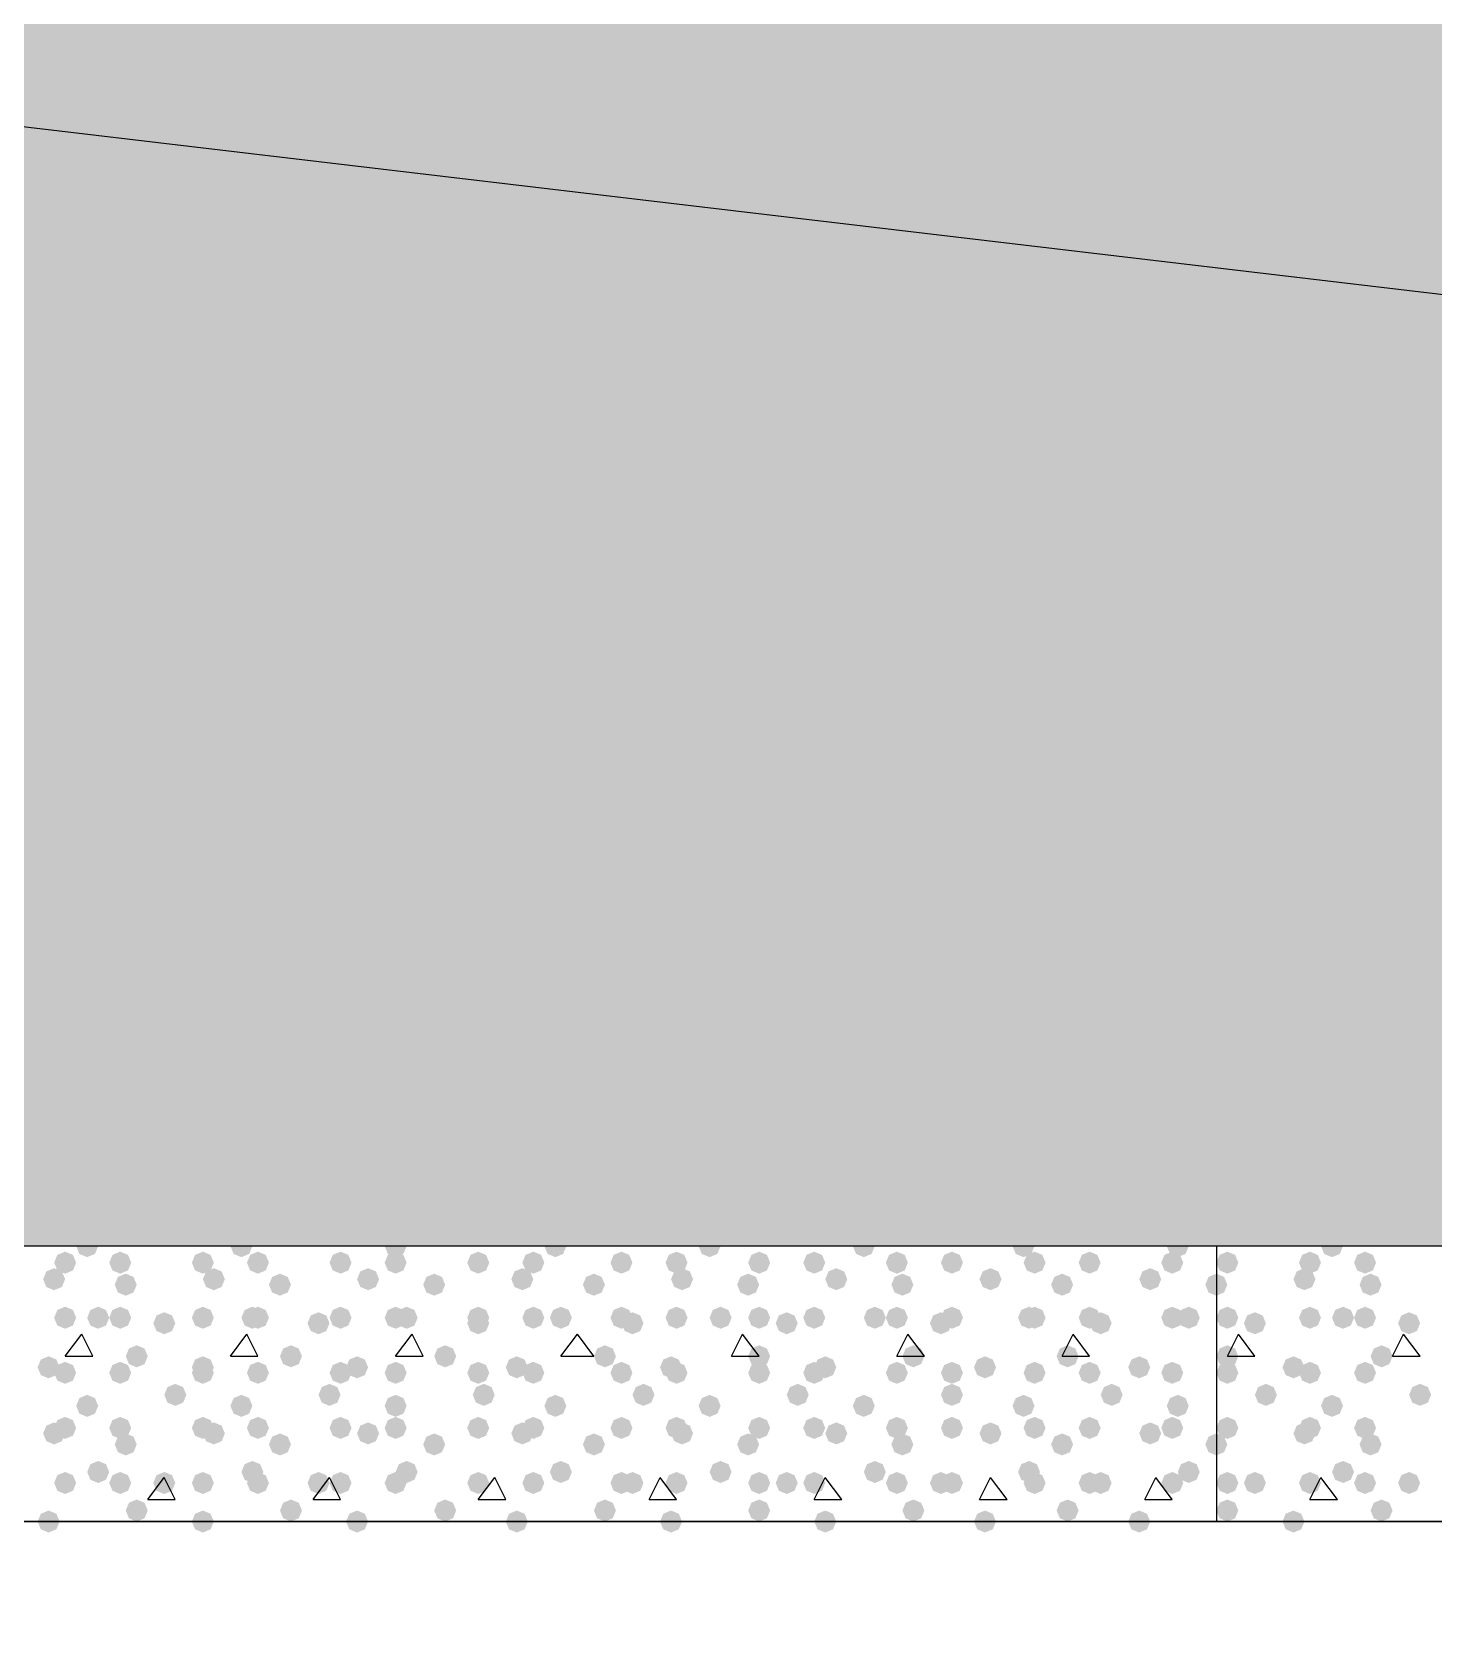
# Model space of a CAD drawing. Header units: millimetres. Extents: x 0 to 420, y 0 to 297.
# Drawn here: x 128.44 to 139.21, y 182.54 to 194.88 of the extents above; entities that cross this region are included whole.
import ezdxf

# ---------------------------------------------------------------- set-up
doc = ezdxf.new("R2010")
doc.units = ezdxf.units.MM
doc.layers.get('0').update_dxf_attribs({"linetype": 'CONTINUOUS'})

msp = doc.modelspace()

# ---------------------------------------------------------------- hatches: boundary and pattern name
at = {"true_color": 0x000008}
h = msp.add_hatch(color=0, dxfattribs=at)
h.paths.add_polyline_path([(201.125667, 204.639333), (39.708667, 204.639333), (201.125667, 185.547)], flags=0)
h.paths.add_polyline_path([(39.708667, 204.639333), (201.125667, 185.547), (39.708667, 185.547)], flags=0)
for points in [[(128.947333, 185.547), (128.922463, 185.487204), (128.862667, 185.462333), (128.802871, 185.487204), (128.778, 185.547), (128.802871, 185.606796), (128.862667, 185.631667), (128.922462, 185.606796)], [(130.132667, 185.547), (130.107796, 185.487204), (130.048, 185.462333), (129.988204, 185.487204), (129.963333, 185.547), (129.988204, 185.606796), (130.048, 185.631667), (130.107796, 185.606796)], [(131.318, 185.547), (131.293129, 185.487204), (131.233333, 185.462333), (131.173537, 185.487204), (131.148667, 185.547), (131.173537, 185.606796), (131.233333, 185.631667), (131.293129, 185.606796)], [(132.545667, 185.547), (132.520796, 185.487204), (132.461, 185.462333), (132.401204, 185.487204), (132.376333, 185.547), (132.401204, 185.606796), (132.461, 185.631667), (132.520796, 185.606796)], [(133.731, 185.547), (133.706129, 185.487204), (133.646333, 185.462333), (133.586538, 185.487204), (133.561667, 185.547), (133.586537, 185.606796), (133.646333, 185.631667), (133.706129, 185.606796)], [(134.916333, 185.547), (134.891462, 185.487204), (134.831667, 185.462333), (134.771871, 185.487204), (134.747, 185.547), (134.771871, 185.606796), (134.831667, 185.631667), (134.891462, 185.606796)], [(136.144, 185.547), (136.119129, 185.487204), (136.059333, 185.462333), (135.999538, 185.487204), (135.974667, 185.547), (135.999537, 185.606796), (136.059333, 185.631667), (136.119129, 185.606796)], [(137.329333, 185.547), (137.304463, 185.487204), (137.244667, 185.462333), (137.184871, 185.487204), (137.16, 185.547), (137.184871, 185.606796), (137.244667, 185.631667), (137.304462, 185.606796)], [(128.778, 185.42), (128.753129, 185.360204), (128.693333, 185.335333), (128.633537, 185.360204), (128.608667, 185.42), (128.633537, 185.479796), (128.693333, 185.504667), (128.753129, 185.479796)], [(129.201333, 185.42), (129.176462, 185.360204), (129.116667, 185.335333), (129.056871, 185.360204), (129.032, 185.42), (129.056871, 185.479796), (129.116667, 185.504667), (129.176462, 185.479796)], [(129.836333, 185.42), (129.811463, 185.360204), (129.751667, 185.335333), (129.691871, 185.360204), (129.667, 185.42), (129.691871, 185.479796), (129.751667, 185.504667), (129.811462, 185.479796)], [(130.259667, 185.42), (130.234796, 185.360204), (130.175, 185.335333), (130.115204, 185.360204), (130.090333, 185.42), (130.115204, 185.479796), (130.175, 185.504667), (130.234796, 185.479796)], [(130.894667, 185.42), (130.869796, 185.360204), (130.81, 185.335333), (130.750204, 185.360204), (130.725333, 185.42), (130.750204, 185.479796), (130.81, 185.504667), (130.869796, 185.479796)], [(131.318, 185.42), (131.293129, 185.360204), (131.233333, 185.335333), (131.173537, 185.360204), (131.148667, 185.42), (131.173537, 185.479796), (131.233333, 185.504667), (131.293129, 185.479796)], [(131.953, 185.42), (131.928129, 185.360204), (131.868333, 185.335333), (131.808538, 185.360204), (131.783667, 185.42), (131.808537, 185.479796), (131.868333, 185.504667), (131.928129, 185.479796)], [(132.376333, 185.42), (132.351463, 185.360204), (132.291667, 185.335333), (132.231871, 185.360204), (132.207, 185.42), (132.231871, 185.479796), (132.291667, 185.504667), (132.351462, 185.479796)], [(133.053667, 185.42), (133.028796, 185.360204), (132.969, 185.335333), (132.909204, 185.360204), (132.884333, 185.42), (132.909204, 185.479796), (132.969, 185.504667), (133.028796, 185.479796)], [(133.477, 185.42), (133.452129, 185.360204), (133.392333, 185.335333), (133.332538, 185.360204), (133.307667, 185.42), (133.332537, 185.479796), (133.392333, 185.504667), (133.452129, 185.479796)], [(134.112, 185.42), (134.087129, 185.360204), (134.027333, 185.335333), (133.967538, 185.360204), (133.942667, 185.42), (133.967537, 185.479796), (134.027333, 185.504667), (134.087129, 185.479796)], [(134.535333, 185.42), (134.510463, 185.360204), (134.450667, 185.335333), (134.390871, 185.360204), (134.366, 185.42), (134.390871, 185.479796), (134.450667, 185.504667), (134.510462, 185.479796)], [(135.170333, 185.42), (135.145463, 185.360204), (135.085667, 185.335333), (135.025871, 185.360204), (135.001, 185.42), (135.025871, 185.479796), (135.085667, 185.504667), (135.145462, 185.479796)], [(135.593667, 185.42), (135.568796, 185.360204), (135.509, 185.335333), (135.449204, 185.360204), (135.424333, 185.42), (135.449204, 185.479796), (135.509, 185.504667), (135.568796, 185.479796)], [(136.228667, 185.42), (136.203796, 185.360204), (136.144, 185.335333), (136.084204, 185.360204), (136.059333, 185.42), (136.084204, 185.479796), (136.144, 185.504667), (136.203796, 185.479796)], [(136.652, 185.42), (136.627129, 185.360204), (136.567333, 185.335333), (136.507538, 185.360204), (136.482667, 185.42), (136.507537, 185.479796), (136.567333, 185.504667), (136.627129, 185.479796)], [(137.287, 185.42), (137.262129, 185.360204), (137.202333, 185.335333), (137.142538, 185.360204), (137.117667, 185.42), (137.142537, 185.479796), (137.202333, 185.504667), (137.262129, 185.479796)], [(128.693333, 185.293), (128.668463, 185.233204), (128.608667, 185.208333), (128.548871, 185.233204), (128.524, 185.293), (128.548871, 185.352796), (128.608667, 185.377667), (128.668462, 185.352796)], [(129.243667, 185.250667), (129.218796, 185.190871), (129.159, 185.166), (129.099204, 185.190871), (129.074333, 185.250667), (129.099204, 185.310462), (129.159, 185.335333), (129.218796, 185.310463)], [(129.921, 185.293), (129.896129, 185.233204), (129.836333, 185.208333), (129.776537, 185.233204), (129.751667, 185.293), (129.776537, 185.352796), (129.836333, 185.377667), (129.896129, 185.352796)], [(130.429, 185.250667), (130.404129, 185.190871), (130.344333, 185.166), (130.284538, 185.190871), (130.259667, 185.250667), (130.284537, 185.310462), (130.344333, 185.335333), (130.404129, 185.310463)], [(131.106333, 185.293), (131.081462, 185.233204), (131.021667, 185.208333), (130.961871, 185.233204), (130.937, 185.293), (130.961871, 185.352796), (131.021667, 185.377667), (131.081462, 185.352796)], [(131.614333, 185.250667), (131.589463, 185.190871), (131.529667, 185.166), (131.469871, 185.190871), (131.445, 185.250667), (131.469871, 185.310462), (131.529667, 185.335333), (131.589462, 185.310463)], [(132.291667, 185.293), (132.266796, 185.233204), (132.207, 185.208333), (132.147204, 185.233204), (132.122333, 185.293), (132.147204, 185.352796), (132.207, 185.377667), (132.266796, 185.352796)], [(132.842, 185.250667), (132.817129, 185.190871), (132.757333, 185.166), (132.697538, 185.190871), (132.672667, 185.250667), (132.697537, 185.310462), (132.757333, 185.335333), (132.817129, 185.310463)], [(133.519333, 185.293), (133.494463, 185.233204), (133.434667, 185.208333), (133.374871, 185.233204), (133.35, 185.293), (133.374871, 185.352796), (133.434667, 185.377667), (133.494462, 185.352796)], [(134.027333, 185.250667), (134.002463, 185.190871), (133.942667, 185.166), (133.882871, 185.190871), (133.858, 185.250667), (133.882871, 185.310462), (133.942667, 185.335333), (134.002462, 185.310463)], [(134.704667, 185.293), (134.679796, 185.233204), (134.62, 185.208333), (134.560204, 185.233204), (134.535333, 185.293), (134.560204, 185.352796), (134.62, 185.377667), (134.679796, 185.352796)], [(135.212667, 185.250667), (135.187796, 185.190871), (135.128, 185.166), (135.068204, 185.190871), (135.043333, 185.250667), (135.068204, 185.310462), (135.128, 185.335333), (135.187796, 185.310463)], [(135.89, 185.293), (135.865129, 185.233204), (135.805333, 185.208333), (135.745538, 185.233204), (135.720667, 185.293), (135.745537, 185.352796), (135.805333, 185.377667), (135.865129, 185.352796)], [(136.440333, 185.250667), (136.415463, 185.190871), (136.355667, 185.166), (136.295871, 185.190871), (136.271, 185.250667), (136.295871, 185.310462), (136.355667, 185.335333), (136.415462, 185.310463)], [(137.117667, 185.293), (137.092796, 185.233204), (137.033, 185.208333), (136.973204, 185.233204), (136.948333, 185.293), (136.973204, 185.352796), (137.033, 185.377667), (137.092796, 185.352796)], [(128.778, 184.996667), (128.753129, 184.936871), (128.693333, 184.912), (128.633537, 184.936871), (128.608667, 184.996667), (128.633537, 185.056462), (128.693333, 185.081333), (128.753129, 185.056463)], [(129.032, 184.996667), (129.007129, 184.936871), (128.947333, 184.912), (128.887538, 184.936871), (128.862667, 184.996667), (128.887537, 185.056462), (128.947333, 185.081333), (129.007129, 185.056463)], [(129.201333, 184.996667), (129.176462, 184.936871), (129.116667, 184.912), (129.056871, 184.936871), (129.032, 184.996667), (129.056871, 185.056462), (129.116667, 185.081333), (129.176462, 185.056463)], [(129.54, 184.954333), (129.515129, 184.894537), (129.455333, 184.869667), (129.395537, 184.894537), (129.370667, 184.954333), (129.395537, 185.014129), (129.455333, 185.039), (129.515129, 185.014129)], [(129.836333, 184.996667), (129.811463, 184.936871), (129.751667, 184.912), (129.691871, 184.936871), (129.667, 184.996667), (129.691871, 185.056462), (129.751667, 185.081333), (129.811462, 185.056463)], [(130.217333, 184.996667), (130.192463, 184.936871), (130.132667, 184.912), (130.072871, 184.936871), (130.048, 184.996667), (130.072871, 185.056462), (130.132667, 185.081333), (130.192462, 185.056463)], [(130.259667, 184.996667), (130.234796, 184.936871), (130.175, 184.912), (130.115204, 184.936871), (130.090333, 184.996667), (130.115204, 185.056462), (130.175, 185.081333), (130.234796, 185.056463)], [(130.725333, 184.954333), (130.700463, 184.894537), (130.640667, 184.869667), (130.580871, 184.894537), (130.556, 184.954333), (130.580871, 185.014129), (130.640667, 185.039), (130.700462, 185.014129)], [(130.894667, 184.996667), (130.869796, 184.936871), (130.81, 184.912), (130.750204, 184.936871), (130.725333, 184.996667), (130.750204, 185.056462), (130.81, 185.081333), (130.869796, 185.056463)], [(131.318, 184.996667), (131.293129, 184.936871), (131.233333, 184.912), (131.173537, 184.936871), (131.148667, 184.996667), (131.173537, 185.056462), (131.233333, 185.081333), (131.293129, 185.056463)], [(131.402667, 184.996667), (131.377796, 184.936871), (131.318, 184.912), (131.258204, 184.936871), (131.233333, 184.996667), (131.258204, 185.056462), (131.318, 185.081333), (131.377796, 185.056463)], [(131.953, 184.996667), (131.928129, 184.936871), (131.868333, 184.912), (131.808538, 184.936871), (131.783667, 184.996667), (131.808537, 185.056462), (131.868333, 185.081333), (131.928129, 185.056463)], [(131.953, 184.954333), (131.928129, 184.894537), (131.868333, 184.869667), (131.808538, 184.894537), (131.783667, 184.954333), (131.808537, 185.014129), (131.868333, 185.039), (131.928129, 185.014129)], [(132.376333, 184.996667), (132.351463, 184.936871), (132.291667, 184.912), (132.231871, 184.936871), (132.207, 184.996667), (132.231871, 185.056462), (132.291667, 185.081333), (132.351462, 185.056463)], [(132.588, 184.996667), (132.563129, 184.936871), (132.503333, 184.912), (132.443537, 184.936871), (132.418667, 184.996667), (132.443537, 185.056462), (132.503333, 185.081333), (132.563129, 185.056463)], [(133.053667, 184.996667), (133.028796, 184.936871), (132.969, 184.912), (132.909204, 184.936871), (132.884333, 184.996667), (132.909204, 185.056462), (132.969, 185.081333), (133.028796, 185.056463)], [(133.138333, 184.954333), (133.113463, 184.894537), (133.053667, 184.869667), (132.993871, 184.894537), (132.969, 184.954333), (132.993871, 185.014129), (133.053667, 185.039), (133.113462, 185.014129)], [(133.477, 184.996667), (133.452129, 184.936871), (133.392333, 184.912), (133.332538, 184.936871), (133.307667, 184.996667), (133.332537, 185.056462), (133.392333, 185.081333), (133.452129, 185.056463)], [(133.815667, 184.996667), (133.790796, 184.936871), (133.731, 184.912), (133.671204, 184.936871), (133.646333, 184.996667), (133.671204, 185.056462), (133.731, 185.081333), (133.790796, 185.056463)], [(134.112, 184.996667), (134.087129, 184.936871), (134.027333, 184.912), (133.967538, 184.936871), (133.942667, 184.996667), (133.967537, 185.056462), (134.027333, 185.081333), (134.087129, 185.056463)], [(134.323667, 184.954333), (134.298796, 184.894537), (134.239, 184.869667), (134.179204, 184.894537), (134.154333, 184.954333), (134.179204, 185.014129), (134.239, 185.039), (134.298796, 185.014129)], [(134.535333, 184.996667), (134.510463, 184.936871), (134.450667, 184.912), (134.390871, 184.936871), (134.366, 184.996667), (134.390871, 185.056462), (134.450667, 185.081333), (134.510462, 185.056463)], [(135.001, 184.996667), (134.976129, 184.936871), (134.916333, 184.912), (134.856538, 184.936871), (134.831667, 184.996667), (134.856537, 185.056462), (134.916333, 185.081333), (134.976129, 185.056463)], [(135.170333, 184.996667), (135.145463, 184.936871), (135.085667, 184.912), (135.025871, 184.936871), (135.001, 184.996667), (135.025871, 185.056462), (135.085667, 185.081333), (135.145462, 185.056463)], [(135.509, 184.954333), (135.484129, 184.894537), (135.424333, 184.869667), (135.364537, 184.894537), (135.339667, 184.954333), (135.364537, 185.014129), (135.424333, 185.039), (135.484129, 185.014129)], [(135.593667, 184.996667), (135.568796, 184.936871), (135.509, 184.912), (135.449204, 184.936871), (135.424333, 184.996667), (135.449204, 185.056462), (135.509, 185.081333), (135.568796, 185.056463)], [(136.186333, 184.996667), (136.161463, 184.936871), (136.101667, 184.912), (136.041871, 184.936871), (136.017, 184.996667), (136.041871, 185.056462), (136.101667, 185.081333), (136.161462, 185.056463)], [(136.228667, 184.996667), (136.203796, 184.936871), (136.144, 184.912), (136.084204, 184.936871), (136.059333, 184.996667), (136.084204, 185.056462), (136.144, 185.081333), (136.203796, 185.056463)], [(136.652, 184.996667), (136.627129, 184.936871), (136.567333, 184.912), (136.507538, 184.936871), (136.482667, 184.996667), (136.507537, 185.056462), (136.567333, 185.081333), (136.627129, 185.056463)], [(136.736667, 184.954333), (136.711796, 184.894537), (136.652, 184.869667), (136.592204, 184.894537), (136.567333, 184.954333), (136.592204, 185.014129), (136.652, 185.039), (136.711796, 185.014129)], [(137.287, 184.996667), (137.262129, 184.936871), (137.202333, 184.912), (137.142538, 184.936871), (137.117667, 184.996667), (137.142537, 185.056462), (137.202333, 185.081333), (137.262129, 185.056463)], [(137.414, 184.996667), (137.389129, 184.936871), (137.329333, 184.912), (137.269538, 184.936871), (137.244667, 184.996667), (137.269537, 185.056462), (137.329333, 185.081333), (137.389129, 185.056463)], [(129.328333, 184.700333), (129.303463, 184.640537), (129.243667, 184.615667), (129.183871, 184.640537), (129.159, 184.700333), (129.183871, 184.760129), (129.243667, 184.785), (129.303462, 184.760129)], [(130.513667, 184.700333), (130.488796, 184.640537), (130.429, 184.615667), (130.369204, 184.640537), (130.344333, 184.700333), (130.369204, 184.760129), (130.429, 184.785), (130.488796, 184.760129)], [(131.699, 184.700333), (131.674129, 184.640537), (131.614333, 184.615667), (131.554537, 184.640537), (131.529667, 184.700333), (131.554537, 184.760129), (131.614333, 184.785), (131.674129, 184.760129)], [(132.926667, 184.700333), (132.901796, 184.640537), (132.842, 184.615667), (132.782204, 184.640537), (132.757333, 184.700333), (132.782204, 184.760129), (132.842, 184.785), (132.901796, 184.760129)], [(134.112, 184.700333), (134.087129, 184.640537), (134.027333, 184.615667), (133.967538, 184.640537), (133.942667, 184.700333), (133.967537, 184.760129), (134.027333, 184.785), (134.087129, 184.760129)], [(135.297333, 184.700333), (135.272463, 184.640537), (135.212667, 184.615667), (135.152871, 184.640537), (135.128, 184.700333), (135.152871, 184.760129), (135.212667, 184.785), (135.272462, 184.760129)], [(136.482667, 184.700333), (136.457796, 184.640537), (136.398, 184.615667), (136.338204, 184.640537), (136.313333, 184.700333), (136.338204, 184.760129), (136.398, 184.785), (136.457796, 184.760129)], [(128.651, 184.615667), (128.626129, 184.555871), (128.566333, 184.531), (128.506537, 184.555871), (128.481667, 184.615667), (128.506537, 184.675462), (128.566333, 184.700333), (128.626129, 184.675463)], [(128.778, 184.573333), (128.753129, 184.513537), (128.693333, 184.488667), (128.633537, 184.513537), (128.608667, 184.573333), (128.633537, 184.633129), (128.693333, 184.658), (128.753129, 184.633129)], [(129.201333, 184.573333), (129.176462, 184.513537), (129.116667, 184.488667), (129.056871, 184.513537), (129.032, 184.573333), (129.056871, 184.633129), (129.116667, 184.658), (129.176462, 184.633129)], [(129.836333, 184.615667), (129.811463, 184.555871), (129.751667, 184.531), (129.691871, 184.555871), (129.667, 184.615667), (129.691871, 184.675462), (129.751667, 184.700333), (129.811462, 184.675463)], [(129.836333, 184.573333), (129.811463, 184.513537), (129.751667, 184.488667), (129.691871, 184.513537), (129.667, 184.573333), (129.691871, 184.633129), (129.751667, 184.658), (129.811462, 184.633129)], [(130.259667, 184.573333), (130.234796, 184.513537), (130.175, 184.488667), (130.115204, 184.513537), (130.090333, 184.573333), (130.115204, 184.633129), (130.175, 184.658), (130.234796, 184.633129)], [(130.894667, 184.573333), (130.869796, 184.513537), (130.81, 184.488667), (130.750204, 184.513537), (130.725333, 184.573333), (130.750204, 184.633129), (130.81, 184.658), (130.869796, 184.633129)], [(131.021667, 184.615667), (130.996796, 184.555871), (130.937, 184.531), (130.877204, 184.555871), (130.852333, 184.615667), (130.877204, 184.675462), (130.937, 184.700333), (130.996796, 184.675463)], [(131.318, 184.573333), (131.293129, 184.513537), (131.233333, 184.488667), (131.173537, 184.513537), (131.148667, 184.573333), (131.173537, 184.633129), (131.233333, 184.658), (131.293129, 184.633129)], [(131.953, 184.573333), (131.928129, 184.513537), (131.868333, 184.488667), (131.808538, 184.513537), (131.783667, 184.573333), (131.808537, 184.633129), (131.868333, 184.658), (131.928129, 184.633129)], [(132.249333, 184.615667), (132.224463, 184.555871), (132.164667, 184.531), (132.104871, 184.555871), (132.08, 184.615667), (132.104871, 184.675462), (132.164667, 184.700333), (132.224462, 184.675463)], [(132.376333, 184.573333), (132.351463, 184.513537), (132.291667, 184.488667), (132.231871, 184.513537), (132.207, 184.573333), (132.231871, 184.633129), (132.291667, 184.658), (132.351462, 184.633129)], [(133.053667, 184.573333), (133.028796, 184.513537), (132.969, 184.488667), (132.909204, 184.513537), (132.884333, 184.573333), (132.909204, 184.633129), (132.969, 184.658), (133.028796, 184.633129)], [(133.434667, 184.615667), (133.409796, 184.555871), (133.35, 184.531), (133.290204, 184.555871), (133.265333, 184.615667), (133.290204, 184.675462), (133.35, 184.700333), (133.409796, 184.675463)], [(133.477, 184.573333), (133.452129, 184.513537), (133.392333, 184.488667), (133.332538, 184.513537), (133.307667, 184.573333), (133.332537, 184.633129), (133.392333, 184.658), (133.452129, 184.633129)], [(134.112, 184.573333), (134.087129, 184.513537), (134.027333, 184.488667), (133.967538, 184.513537), (133.942667, 184.573333), (133.967537, 184.633129), (134.027333, 184.658), (134.087129, 184.633129)], [(134.535333, 184.573333), (134.510463, 184.513537), (134.450667, 184.488667), (134.390871, 184.513537), (134.366, 184.573333), (134.390871, 184.633129), (134.450667, 184.658), (134.510462, 184.633129)], [(134.62, 184.615667), (134.595129, 184.555871), (134.535333, 184.531), (134.475538, 184.555871), (134.450667, 184.615667), (134.475537, 184.675462), (134.535333, 184.700333), (134.595129, 184.675463)], [(135.170333, 184.573333), (135.145463, 184.513537), (135.085667, 184.488667), (135.025871, 184.513537), (135.001, 184.573333), (135.025871, 184.633129), (135.085667, 184.658), (135.145462, 184.633129)], [(135.593667, 184.573333), (135.568796, 184.513537), (135.509, 184.488667), (135.449204, 184.513537), (135.424333, 184.573333), (135.449204, 184.633129), (135.509, 184.658), (135.568796, 184.633129)], [(135.847667, 184.615667), (135.822796, 184.555871), (135.763, 184.531), (135.703204, 184.555871), (135.678333, 184.615667), (135.703204, 184.675462), (135.763, 184.700333), (135.822796, 184.675463)], [(136.228667, 184.573333), (136.203796, 184.513537), (136.144, 184.488667), (136.084204, 184.513537), (136.059333, 184.573333), (136.084204, 184.633129), (136.144, 184.658), (136.203796, 184.633129)], [(136.652, 184.573333), (136.627129, 184.513537), (136.567333, 184.488667), (136.507538, 184.513537), (136.482667, 184.573333), (136.507537, 184.633129), (136.567333, 184.658), (136.627129, 184.633129)], [(137.033, 184.615667), (137.008129, 184.555871), (136.948333, 184.531), (136.888537, 184.555871), (136.863667, 184.615667), (136.888537, 184.675462), (136.948333, 184.700333), (137.008129, 184.675463)], [(137.287, 184.573333), (137.262129, 184.513537), (137.202333, 184.488667), (137.142538, 184.513537), (137.117667, 184.573333), (137.142537, 184.633129), (137.202333, 184.658), (137.262129, 184.633129)], [(128.947333, 184.319333), (128.922463, 184.259537), (128.862667, 184.234667), (128.802871, 184.259537), (128.778, 184.319333), (128.802871, 184.379129), (128.862667, 184.404), (128.922462, 184.379129)], [(129.624667, 184.404), (129.599796, 184.344204), (129.54, 184.319333), (129.480204, 184.344204), (129.455333, 184.404), (129.480204, 184.463796), (129.54, 184.488667), (129.599796, 184.463796)], [(130.132667, 184.319333), (130.107796, 184.259537), (130.048, 184.234667), (129.988204, 184.259537), (129.963333, 184.319333), (129.988204, 184.379129), (130.048, 184.404), (130.107796, 184.379129)], [(130.81, 184.404), (130.785129, 184.344204), (130.725333, 184.319333), (130.665538, 184.344204), (130.640667, 184.404), (130.665537, 184.463796), (130.725333, 184.488667), (130.785129, 184.463796)], [(131.318, 184.319333), (131.293129, 184.259537), (131.233333, 184.234667), (131.173537, 184.259537), (131.148667, 184.319333), (131.173537, 184.379129), (131.233333, 184.404), (131.293129, 184.379129)], [(131.995333, 184.404), (131.970463, 184.344204), (131.910667, 184.319333), (131.850871, 184.344204), (131.826, 184.404), (131.850871, 184.463796), (131.910667, 184.488667), (131.970462, 184.463796)], [(132.545667, 184.319333), (132.520796, 184.259537), (132.461, 184.234667), (132.401204, 184.259537), (132.376333, 184.319333), (132.401204, 184.379129), (132.461, 184.404), (132.520796, 184.379129)], [(133.223, 184.404), (133.198129, 184.344204), (133.138333, 184.319333), (133.078537, 184.344204), (133.053667, 184.404), (133.078537, 184.463796), (133.138333, 184.488667), (133.198129, 184.463796)], [(133.731, 184.319333), (133.706129, 184.259537), (133.646333, 184.234667), (133.586538, 184.259537), (133.561667, 184.319333), (133.586537, 184.379129), (133.646333, 184.404), (133.706129, 184.379129)], [(134.408333, 184.404), (134.383463, 184.344204), (134.323667, 184.319333), (134.263871, 184.344204), (134.239, 184.404), (134.263871, 184.463796), (134.323667, 184.488667), (134.383462, 184.463796)], [(134.916333, 184.319333), (134.891462, 184.259537), (134.831667, 184.234667), (134.771871, 184.259537), (134.747, 184.319333), (134.771871, 184.379129), (134.831667, 184.404), (134.891462, 184.379129)], [(135.593667, 184.404), (135.568796, 184.344204), (135.509, 184.319333), (135.449204, 184.344204), (135.424333, 184.404), (135.449204, 184.463796), (135.509, 184.488667), (135.568796, 184.463796)], [(136.144, 184.319333), (136.119129, 184.259537), (136.059333, 184.234667), (135.999538, 184.259537), (135.974667, 184.319333), (135.999537, 184.379129), (136.059333, 184.404), (136.119129, 184.379129)], [(136.821333, 184.404), (136.796462, 184.344204), (136.736667, 184.319333), (136.676871, 184.344204), (136.652, 184.404), (136.676871, 184.463796), (136.736667, 184.488667), (136.796462, 184.463796)], [(137.329333, 184.319333), (137.304463, 184.259537), (137.244667, 184.234667), (137.184871, 184.259537), (137.16, 184.319333), (137.184871, 184.379129), (137.244667, 184.404), (137.304462, 184.379129)], [(128.693333, 184.107667), (128.668463, 184.047871), (128.608667, 184.023), (128.548871, 184.047871), (128.524, 184.107667), (128.548871, 184.167462), (128.608667, 184.192333), (128.668462, 184.167463)], [(128.778, 184.15), (128.753129, 184.090204), (128.693333, 184.065333), (128.633537, 184.090204), (128.608667, 184.15), (128.633537, 184.209796), (128.693333, 184.234667), (128.753129, 184.209796)], [(129.201333, 184.15), (129.176462, 184.090204), (129.116667, 184.065333), (129.056871, 184.090204), (129.032, 184.15), (129.056871, 184.209796), (129.116667, 184.234667), (129.176462, 184.209796)], [(129.836333, 184.15), (129.811463, 184.090204), (129.751667, 184.065333), (129.691871, 184.090204), (129.667, 184.15), (129.691871, 184.209796), (129.751667, 184.234667), (129.811462, 184.209796)], [(129.921, 184.107667), (129.896129, 184.047871), (129.836333, 184.023), (129.776537, 184.047871), (129.751667, 184.107667), (129.776537, 184.167462), (129.836333, 184.192333), (129.896129, 184.167463)], [(130.259667, 184.15), (130.234796, 184.090204), (130.175, 184.065333), (130.115204, 184.090204), (130.090333, 184.15), (130.115204, 184.209796), (130.175, 184.234667), (130.234796, 184.209796)], [(130.894667, 184.15), (130.869796, 184.090204), (130.81, 184.065333), (130.750204, 184.090204), (130.725333, 184.15), (130.750204, 184.209796), (130.81, 184.234667), (130.869796, 184.209796)], [(131.106333, 184.107667), (131.081462, 184.047871), (131.021667, 184.023), (130.961871, 184.047871), (130.937, 184.107667), (130.961871, 184.167462), (131.021667, 184.192333), (131.081462, 184.167463)], [(131.318, 184.15), (131.293129, 184.090204), (131.233333, 184.065333), (131.173537, 184.090204), (131.148667, 184.15), (131.173537, 184.209796), (131.233333, 184.234667), (131.293129, 184.209796)], [(131.953, 184.15), (131.928129, 184.090204), (131.868333, 184.065333), (131.808538, 184.090204), (131.783667, 184.15), (131.808537, 184.209796), (131.868333, 184.234667), (131.928129, 184.209796)], [(132.291667, 184.107667), (132.266796, 184.047871), (132.207, 184.023), (132.147204, 184.047871), (132.122333, 184.107667), (132.147204, 184.167462), (132.207, 184.192333), (132.266796, 184.167463)], [(132.376333, 184.15), (132.351463, 184.090204), (132.291667, 184.065333), (132.231871, 184.090204), (132.207, 184.15), (132.231871, 184.209796), (132.291667, 184.234667), (132.351462, 184.209796)], [(133.053667, 184.15), (133.028796, 184.090204), (132.969, 184.065333), (132.909204, 184.090204), (132.884333, 184.15), (132.909204, 184.209796), (132.969, 184.234667), (133.028796, 184.209796)], [(133.477, 184.15), (133.452129, 184.090204), (133.392333, 184.065333), (133.332538, 184.090204), (133.307667, 184.15), (133.332537, 184.209796), (133.392333, 184.234667), (133.452129, 184.209796)], [(133.519333, 184.107667), (133.494463, 184.047871), (133.434667, 184.023), (133.374871, 184.047871), (133.35, 184.107667), (133.374871, 184.167462), (133.434667, 184.192333), (133.494462, 184.167463)], [(134.112, 184.15), (134.087129, 184.090204), (134.027333, 184.065333), (133.967538, 184.090204), (133.942667, 184.15), (133.967537, 184.209796), (134.027333, 184.234667), (134.087129, 184.209796)], [(134.535333, 184.15), (134.510463, 184.090204), (134.450667, 184.065333), (134.390871, 184.090204), (134.366, 184.15), (134.390871, 184.209796), (134.450667, 184.234667), (134.510462, 184.209796)], [(134.704667, 184.107667), (134.679796, 184.047871), (134.62, 184.023), (134.560204, 184.047871), (134.535333, 184.107667), (134.560204, 184.167462), (134.62, 184.192333), (134.679796, 184.167463)], [(135.170333, 184.15), (135.145463, 184.090204), (135.085667, 184.065333), (135.025871, 184.090204), (135.001, 184.15), (135.025871, 184.209796), (135.085667, 184.234667), (135.145462, 184.209796)], [(135.593667, 184.15), (135.568796, 184.090204), (135.509, 184.065333), (135.449204, 184.090204), (135.424333, 184.15), (135.449204, 184.209796), (135.509, 184.234667), (135.568796, 184.209796)], [(135.89, 184.107667), (135.865129, 184.047871), (135.805333, 184.023), (135.745538, 184.047871), (135.720667, 184.107667), (135.745537, 184.167462), (135.805333, 184.192333), (135.865129, 184.167463)], [(136.228667, 184.15), (136.203796, 184.090204), (136.144, 184.065333), (136.084204, 184.090204), (136.059333, 184.15), (136.084204, 184.209796), (136.144, 184.234667), (136.203796, 184.209796)], [(136.652, 184.15), (136.627129, 184.090204), (136.567333, 184.065333), (136.507538, 184.090204), (136.482667, 184.15), (136.507537, 184.209796), (136.567333, 184.234667), (136.627129, 184.209796)], [(137.117667, 184.107667), (137.092796, 184.047871), (137.033, 184.023), (136.973204, 184.047871), (136.948333, 184.107667), (136.973204, 184.167462), (137.033, 184.192333), (137.092796, 184.167463)], [(137.287, 184.15), (137.262129, 184.090204), (137.202333, 184.065333), (137.142538, 184.090204), (137.117667, 184.15), (137.142537, 184.209796), (137.202333, 184.234667), (137.262129, 184.209796)], [(129.243667, 184.023), (129.218796, 183.963204), (129.159, 183.938333), (129.099204, 183.963204), (129.074333, 184.023), (129.099204, 184.082796), (129.159, 184.107667), (129.218796, 184.082796)], [(130.429, 184.023), (130.404129, 183.963204), (130.344333, 183.938333), (130.284538, 183.963204), (130.259667, 184.023), (130.284537, 184.082796), (130.344333, 184.107667), (130.404129, 184.082796)], [(131.614333, 184.023), (131.589463, 183.963204), (131.529667, 183.938333), (131.469871, 183.963204), (131.445, 184.023), (131.469871, 184.082796), (131.529667, 184.107667), (131.589462, 184.082796)], [(132.842, 184.023), (132.817129, 183.963204), (132.757333, 183.938333), (132.697538, 183.963204), (132.672667, 184.023), (132.697537, 184.082796), (132.757333, 184.107667), (132.817129, 184.082796)], [(134.027333, 184.023), (134.002463, 183.963204), (133.942667, 183.938333), (133.882871, 183.963204), (133.858, 184.023), (133.882871, 184.082796), (133.942667, 184.107667), (134.002462, 184.082796)], [(135.212667, 184.023), (135.187796, 183.963204), (135.128, 183.938333), (135.068204, 183.963204), (135.043333, 184.023), (135.068204, 184.082796), (135.128, 184.107667), (135.187796, 184.082796)], [(136.440333, 184.023), (136.415463, 183.963204), (136.355667, 183.938333), (136.295871, 183.963204), (136.271, 184.023), (136.295871, 184.082796), (136.355667, 184.107667), (136.415462, 184.082796)], [(128.778, 183.726667), (128.753129, 183.666871), (128.693333, 183.642), (128.633537, 183.666871), (128.608667, 183.726667), (128.633537, 183.786462), (128.693333, 183.811333), (128.753129, 183.786463)], [(129.032, 183.811333), (129.007129, 183.751537), (128.947333, 183.726667), (128.887538, 183.751537), (128.862667, 183.811333), (128.887537, 183.871129), (128.947333, 183.896), (129.007129, 183.871129)], [(129.201333, 183.726667), (129.176462, 183.666871), (129.116667, 183.642), (129.056871, 183.666871), (129.032, 183.726667), (129.056871, 183.786462), (129.116667, 183.811333), (129.176462, 183.786463)], [(129.54, 183.726667), (129.515129, 183.666871), (129.455333, 183.642), (129.395537, 183.666871), (129.370667, 183.726667), (129.395537, 183.786462), (129.455333, 183.811333), (129.515129, 183.786463)], [(129.836333, 183.726667), (129.811463, 183.666871), (129.751667, 183.642), (129.691871, 183.666871), (129.667, 183.726667), (129.691871, 183.786462), (129.751667, 183.811333), (129.811462, 183.786463)], [(130.217333, 183.811333), (130.192463, 183.751537), (130.132667, 183.726667), (130.072871, 183.751537), (130.048, 183.811333), (130.072871, 183.871129), (130.132667, 183.896), (130.192462, 183.871129)], [(130.259667, 183.726667), (130.234796, 183.666871), (130.175, 183.642), (130.115204, 183.666871), (130.090333, 183.726667), (130.115204, 183.786462), (130.175, 183.811333), (130.234796, 183.786463)], [(130.725333, 183.726667), (130.700463, 183.666871), (130.640667, 183.642), (130.580871, 183.666871), (130.556, 183.726667), (130.580871, 183.786462), (130.640667, 183.811333), (130.700462, 183.786463)], [(130.894667, 183.726667), (130.869796, 183.666871), (130.81, 183.642), (130.750204, 183.666871), (130.725333, 183.726667), (130.750204, 183.786462), (130.81, 183.811333), (130.869796, 183.786463)], [(131.318, 183.726667), (131.293129, 183.666871), (131.233333, 183.642), (131.173537, 183.666871), (131.148667, 183.726667), (131.173537, 183.786462), (131.233333, 183.811333), (131.293129, 183.786463)], [(131.402667, 183.811333), (131.377796, 183.751537), (131.318, 183.726667), (131.258204, 183.751537), (131.233333, 183.811333), (131.258204, 183.871129), (131.318, 183.896), (131.377796, 183.871129)], [(131.953, 183.726667), (131.928129, 183.666871), (131.868333, 183.642), (131.808538, 183.666871), (131.783667, 183.726667), (131.808537, 183.786462), (131.868333, 183.811333), (131.928129, 183.786463)], [(131.953, 183.726667), (131.928129, 183.666871), (131.868333, 183.642), (131.808538, 183.666871), (131.783667, 183.726667), (131.808537, 183.786462), (131.868333, 183.811333), (131.928129, 183.786463)], [(132.376333, 183.726667), (132.351463, 183.666871), (132.291667, 183.642), (132.231871, 183.666871), (132.207, 183.726667), (132.231871, 183.786462), (132.291667, 183.811333), (132.351462, 183.786463)], [(132.588, 183.811333), (132.563129, 183.751537), (132.503333, 183.726667), (132.443537, 183.751537), (132.418667, 183.811333), (132.443537, 183.871129), (132.503333, 183.896), (132.563129, 183.871129)], [(133.053667, 183.726667), (133.028796, 183.666871), (132.969, 183.642), (132.909204, 183.666871), (132.884333, 183.726667), (132.909204, 183.786462), (132.969, 183.811333), (133.028796, 183.786463)], [(133.138333, 183.726667), (133.113463, 183.666871), (133.053667, 183.642), (132.993871, 183.666871), (132.969, 183.726667), (132.993871, 183.786462), (133.053667, 183.811333), (133.113462, 183.786463)], [(133.477, 183.726667), (133.452129, 183.666871), (133.392333, 183.642), (133.332538, 183.666871), (133.307667, 183.726667), (133.332537, 183.786462), (133.392333, 183.811333), (133.452129, 183.786463)], [(133.815667, 183.811333), (133.790796, 183.751537), (133.731, 183.726667), (133.671204, 183.751537), (133.646333, 183.811333), (133.671204, 183.871129), (133.731, 183.896), (133.790796, 183.871129)], [(134.112, 183.726667), (134.087129, 183.666871), (134.027333, 183.642), (133.967538, 183.666871), (133.942667, 183.726667), (133.967537, 183.786462), (134.027333, 183.811333), (134.087129, 183.786463)], [(134.323667, 183.726667), (134.298796, 183.666871), (134.239, 183.642), (134.179204, 183.666871), (134.154333, 183.726667), (134.179204, 183.786462), (134.239, 183.811333), (134.298796, 183.786463)], [(134.535333, 183.726667), (134.510463, 183.666871), (134.450667, 183.642), (134.390871, 183.666871), (134.366, 183.726667), (134.390871, 183.786462), (134.450667, 183.811333), (134.510462, 183.786463)], [(135.001, 183.811333), (134.976129, 183.751537), (134.916333, 183.726667), (134.856538, 183.751537), (134.831667, 183.811333), (134.856537, 183.871129), (134.916333, 183.896), (134.976129, 183.871129)], [(135.170333, 183.726667), (135.145463, 183.666871), (135.085667, 183.642), (135.025871, 183.666871), (135.001, 183.726667), (135.025871, 183.786462), (135.085667, 183.811333), (135.145462, 183.786463)], [(135.509, 183.726667), (135.484129, 183.666871), (135.424333, 183.642), (135.364537, 183.666871), (135.339667, 183.726667), (135.364537, 183.786462), (135.424333, 183.811333), (135.484129, 183.786463)], [(135.593667, 183.726667), (135.568796, 183.666871), (135.509, 183.642), (135.449204, 183.666871), (135.424333, 183.726667), (135.449204, 183.786462), (135.509, 183.811333), (135.568796, 183.786463)], [(136.186333, 183.811333), (136.161463, 183.751537), (136.101667, 183.726667), (136.041871, 183.751537), (136.017, 183.811333), (136.041871, 183.871129), (136.101667, 183.896), (136.161462, 183.871129)], [(136.228667, 183.726667), (136.203796, 183.666871), (136.144, 183.642), (136.084204, 183.666871), (136.059333, 183.726667), (136.084204, 183.786462), (136.144, 183.811333), (136.203796, 183.786463)], [(136.652, 183.726667), (136.627129, 183.666871), (136.567333, 183.642), (136.507538, 183.666871), (136.482667, 183.726667), (136.507537, 183.786462), (136.567333, 183.811333), (136.627129, 183.786463)], [(136.736667, 183.726667), (136.711796, 183.666871), (136.652, 183.642), (136.592204, 183.666871), (136.567333, 183.726667), (136.592204, 183.786462), (136.652, 183.811333), (136.711796, 183.786463)], [(137.287, 183.726667), (137.262129, 183.666871), (137.202333, 183.642), (137.142538, 183.666871), (137.117667, 183.726667), (137.142537, 183.786462), (137.202333, 183.811333), (137.262129, 183.786463)], [(137.414, 183.811333), (137.389129, 183.751537), (137.329333, 183.726667), (137.269538, 183.751537), (137.244667, 183.811333), (137.269537, 183.871129), (137.329333, 183.896), (137.389129, 183.871129)], [(129.328333, 183.515), (129.303463, 183.455204), (129.243667, 183.430333), (129.183871, 183.455204), (129.159, 183.515), (129.183871, 183.574796), (129.243667, 183.599667), (129.303462, 183.574796)], [(130.513667, 183.515), (130.488796, 183.455204), (130.429, 183.430333), (130.369204, 183.455204), (130.344333, 183.515), (130.369204, 183.574796), (130.429, 183.599667), (130.488796, 183.574796)], [(131.699, 183.515), (131.674129, 183.455204), (131.614333, 183.430333), (131.554537, 183.455204), (131.529667, 183.515), (131.554537, 183.574796), (131.614333, 183.599667), (131.674129, 183.574796)], [(132.926667, 183.515), (132.901796, 183.455204), (132.842, 183.430333), (132.782204, 183.455204), (132.757333, 183.515), (132.782204, 183.574796), (132.842, 183.599667), (132.901796, 183.574796)], [(134.112, 183.515), (134.087129, 183.455204), (134.027333, 183.430333), (133.967538, 183.455204), (133.942667, 183.515), (133.967537, 183.574796), (134.027333, 183.599667), (134.087129, 183.574796)], [(135.297333, 183.515), (135.272463, 183.455204), (135.212667, 183.430333), (135.152871, 183.455204), (135.128, 183.515), (135.152871, 183.574796), (135.212667, 183.599667), (135.272462, 183.574796)], [(136.482667, 183.515), (136.457796, 183.455204), (136.398, 183.430333), (136.338204, 183.455204), (136.313333, 183.515), (136.338204, 183.574796), (136.398, 183.599667), (136.457796, 183.574796)], [(128.651, 183.430333), (128.626129, 183.370537), (128.566333, 183.345667), (128.506537, 183.370537), (128.481667, 183.430333), (128.506537, 183.490129), (128.566333, 183.515), (128.626129, 183.490129)], [(129.836333, 183.430333), (129.811463, 183.370537), (129.751667, 183.345667), (129.691871, 183.370537), (129.667, 183.430333), (129.691871, 183.490129), (129.751667, 183.515), (129.811462, 183.490129)], [(131.021667, 183.430333), (130.996796, 183.370537), (130.937, 183.345667), (130.877204, 183.370537), (130.852333, 183.430333), (130.877204, 183.490129), (130.937, 183.515), (130.996796, 183.490129)], [(132.249333, 183.430333), (132.224463, 183.370537), (132.164667, 183.345667), (132.104871, 183.370537), (132.08, 183.430333), (132.104871, 183.490129), (132.164667, 183.515), (132.224462, 183.490129)], [(133.434667, 183.430333), (133.409796, 183.370537), (133.35, 183.345667), (133.290204, 183.370537), (133.265333, 183.430333), (133.290204, 183.490129), (133.35, 183.515), (133.409796, 183.490129)], [(134.62, 183.430333), (134.595129, 183.370537), (134.535333, 183.345667), (134.475538, 183.370537), (134.450667, 183.430333), (134.475537, 183.490129), (134.535333, 183.515), (134.595129, 183.490129)], [(135.847667, 183.430333), (135.822796, 183.370537), (135.763, 183.345667), (135.703204, 183.370537), (135.678333, 183.430333), (135.703204, 183.490129), (135.763, 183.515), (135.822796, 183.490129)], [(137.033, 183.430333), (137.008129, 183.370537), (136.948333, 183.345667), (136.888537, 183.370537), (136.863667, 183.430333), (136.888537, 183.490129), (136.948333, 183.515), (137.008129, 183.490129)]]:
    msp.add_hatch(color=0, dxfattribs=at).paths.add_polyline_path(points, flags=0)
at = {"true_color": 0x000007}
for points in [[(138.514667, 185.547), (138.489796, 185.487204), (138.43, 185.462333), (138.370204, 185.487204), (138.345333, 185.547), (138.370204, 185.606796), (138.43, 185.631667), (138.489796, 185.606796)], [(137.710333, 185.42), (137.685463, 185.360204), (137.625667, 185.335333), (137.565871, 185.360204), (137.541, 185.42), (137.565871, 185.479796), (137.625667, 185.504667), (137.685462, 185.479796)], [(138.345333, 185.42), (138.320463, 185.360204), (138.260667, 185.335333), (138.200871, 185.360204), (138.176, 185.42), (138.200871, 185.479796), (138.260667, 185.504667), (138.320462, 185.479796)], [(138.768667, 185.42), (138.743796, 185.360204), (138.684, 185.335333), (138.624204, 185.360204), (138.599333, 185.42), (138.624204, 185.479796), (138.684, 185.504667), (138.743796, 185.479796)], [(137.625667, 185.250667), (137.600796, 185.190871), (137.541, 185.166), (137.481204, 185.190871), (137.456333, 185.250667), (137.481204, 185.310462), (137.541, 185.335333), (137.600796, 185.310463)], [(138.303, 185.293), (138.278129, 185.233204), (138.218333, 185.208333), (138.158537, 185.233204), (138.133667, 185.293), (138.158537, 185.352796), (138.218333, 185.377667), (138.278129, 185.352796)], [(138.811, 185.250667), (138.786129, 185.190871), (138.726333, 185.166), (138.666538, 185.190871), (138.641667, 185.250667), (138.666537, 185.310462), (138.726333, 185.335333), (138.786129, 185.310463)], [(137.710333, 184.996667), (137.685463, 184.936871), (137.625667, 184.912), (137.565871, 184.936871), (137.541, 184.996667), (137.565871, 185.056462), (137.625667, 185.081333), (137.685462, 185.056463)], [(137.922, 184.954333), (137.897129, 184.894537), (137.837333, 184.869667), (137.777538, 184.894537), (137.752667, 184.954333), (137.777537, 185.014129), (137.837333, 185.039), (137.897129, 185.014129)], [(138.345333, 184.996667), (138.320463, 184.936871), (138.260667, 184.912), (138.200871, 184.936871), (138.176, 184.996667), (138.200871, 185.056462), (138.260667, 185.081333), (138.320462, 185.056463)], [(138.599333, 184.996667), (138.574463, 184.936871), (138.514667, 184.912), (138.454871, 184.936871), (138.43, 184.996667), (138.454871, 185.056462), (138.514667, 185.081333), (138.574462, 185.056463)], [(138.768667, 184.996667), (138.743796, 184.936871), (138.684, 184.912), (138.624204, 184.936871), (138.599333, 184.996667), (138.624204, 185.056462), (138.684, 185.081333), (138.743796, 185.056463)], [(139.107333, 184.954333), (139.082462, 184.894537), (139.022667, 184.869667), (138.962871, 184.894537), (138.938, 184.954333), (138.962871, 185.014129), (139.022667, 185.039), (139.082462, 185.014129)], [(137.710333, 184.700333), (137.685463, 184.640537), (137.625667, 184.615667), (137.565871, 184.640537), (137.541, 184.700333), (137.565871, 184.760129), (137.625667, 184.785), (137.685462, 184.760129)], [(138.895667, 184.700333), (138.870796, 184.640537), (138.811, 184.615667), (138.751204, 184.640537), (138.726333, 184.700333), (138.751204, 184.760129), (138.811, 184.785), (138.870796, 184.760129)], [(137.710333, 184.573333), (137.685463, 184.513537), (137.625667, 184.488667), (137.565871, 184.513537), (137.541, 184.573333), (137.565871, 184.633129), (137.625667, 184.658), (137.685462, 184.633129)], [(138.218333, 184.615667), (138.193463, 184.555871), (138.133667, 184.531), (138.073871, 184.555871), (138.049, 184.615667), (138.073871, 184.675462), (138.133667, 184.700333), (138.193462, 184.675463)], [(138.345333, 184.573333), (138.320463, 184.513537), (138.260667, 184.488667), (138.200871, 184.513537), (138.176, 184.573333), (138.200871, 184.633129), (138.260667, 184.658), (138.320462, 184.633129)], [(138.768667, 184.573333), (138.743796, 184.513537), (138.684, 184.488667), (138.624204, 184.513537), (138.599333, 184.573333), (138.624204, 184.633129), (138.684, 184.658), (138.743796, 184.633129)], [(138.006667, 184.404), (137.981796, 184.344204), (137.922, 184.319333), (137.862204, 184.344204), (137.837333, 184.404), (137.862204, 184.463796), (137.922, 184.488667), (137.981796, 184.463796)], [(138.514667, 184.319333), (138.489796, 184.259537), (138.43, 184.234667), (138.370204, 184.259537), (138.345333, 184.319333), (138.370204, 184.379129), (138.43, 184.404), (138.489796, 184.379129)], [(139.192, 184.404), (139.167129, 184.344204), (139.107333, 184.319333), (139.047538, 184.344204), (139.022667, 184.404), (139.047537, 184.463796), (139.107333, 184.488667), (139.167129, 184.463796)], [(137.710333, 184.15), (137.685463, 184.090204), (137.625667, 184.065333), (137.565871, 184.090204), (137.541, 184.15), (137.565871, 184.209796), (137.625667, 184.234667), (137.685462, 184.209796)], [(138.303, 184.107667), (138.278129, 184.047871), (138.218333, 184.023), (138.158537, 184.047871), (138.133667, 184.107667), (138.158537, 184.167462), (138.218333, 184.192333), (138.278129, 184.167463)], [(138.345333, 184.15), (138.320463, 184.090204), (138.260667, 184.065333), (138.200871, 184.090204), (138.176, 184.15), (138.200871, 184.209796), (138.260667, 184.234667), (138.320462, 184.209796)], [(138.768667, 184.15), (138.743796, 184.090204), (138.684, 184.065333), (138.624204, 184.090204), (138.599333, 184.15), (138.624204, 184.209796), (138.684, 184.234667), (138.743796, 184.209796)], [(137.625667, 184.023), (137.600796, 183.963204), (137.541, 183.938333), (137.481204, 183.963204), (137.456333, 184.023), (137.481204, 184.082796), (137.541, 184.107667), (137.600796, 184.082796)], [(138.811, 184.023), (138.786129, 183.963204), (138.726333, 183.938333), (138.666538, 183.963204), (138.641667, 184.023), (138.666537, 184.082796), (138.726333, 184.107667), (138.786129, 184.082796)], [(137.710333, 183.726667), (137.685463, 183.666871), (137.625667, 183.642), (137.565871, 183.666871), (137.541, 183.726667), (137.565871, 183.786462), (137.625667, 183.811333), (137.685462, 183.786463)], [(137.922, 183.726667), (137.897129, 183.666871), (137.837333, 183.642), (137.777538, 183.666871), (137.752667, 183.726667), (137.777537, 183.786462), (137.837333, 183.811333), (137.897129, 183.786463)], [(138.345333, 183.726667), (138.320463, 183.666871), (138.260667, 183.642), (138.200871, 183.666871), (138.176, 183.726667), (138.200871, 183.786462), (138.260667, 183.811333), (138.320462, 183.786463)], [(138.599333, 183.811333), (138.574463, 183.751537), (138.514667, 183.726667), (138.454871, 183.751537), (138.43, 183.811333), (138.454871, 183.871129), (138.514667, 183.896), (138.574462, 183.871129)], [(138.768667, 183.726667), (138.743796, 183.666871), (138.684, 183.642), (138.624204, 183.666871), (138.599333, 183.726667), (138.624204, 183.786462), (138.684, 183.811333), (138.743796, 183.786463)], [(139.107333, 183.726667), (139.082462, 183.666871), (139.022667, 183.642), (138.962871, 183.666871), (138.938, 183.726667), (138.962871, 183.786462), (139.022667, 183.811333), (139.082462, 183.786463)], [(137.710333, 183.515), (137.685463, 183.455204), (137.625667, 183.430333), (137.565871, 183.455204), (137.541, 183.515), (137.565871, 183.574796), (137.625667, 183.599667), (137.685462, 183.574796)], [(138.895667, 183.515), (138.870796, 183.455204), (138.811, 183.430333), (138.751204, 183.455204), (138.726333, 183.515), (138.751204, 183.574796), (138.811, 183.599667), (138.870796, 183.574796)], [(138.218333, 183.430333), (138.193463, 183.370537), (138.133667, 183.345667), (138.073871, 183.370537), (138.049, 183.430333), (138.073871, 183.490129), (138.133667, 183.515), (138.193462, 183.490129)]]:
    msp.add_hatch(color=0, dxfattribs=at).paths.add_polyline_path(points, flags=0)

# ---------------------------------------------------------------- linework, layer by layer
at = {"color": 0, "true_color": 0x000007}
for points in [[(38.650333, 185.547), (38.650333, 162.263667), (386.884333, 162.263667), (386.884333, 185.547), (224.409, 185.547), (224.409, 206.756), (201.125667, 206.756), (201.125667, 185.547)], [(38.650333, 185.547), (38.650333, 162.263667), (386.884333, 162.263667), (386.884333, 185.547), (224.409, 185.547), (224.409, 206.756), (201.125667, 206.756), (201.125667, 185.547)], [(137.541, 185.547), (137.541, 183.430333), (139.657667, 183.430333), (139.657667, 185.547)]]:
    msp.add_lwpolyline(points, close=True, dxfattribs=at)
at = {"color": 0, "true_color": 0x000008}
for points in [[(201.125667, 204.639333), (39.708667, 204.639333), (201.125667, 185.547)], [(39.708667, 204.639333), (201.125667, 185.547), (39.708667, 185.547)]]:
    msp.add_lwpolyline(points, close=True, dxfattribs=at)
at = {"color": 0, "true_color": 0x0000fd}
msp.add_lwpolyline([(40.767, 164.380333), (384.767667, 164.380333), (384.767667, 183.430333), (222.292333, 183.430333), (222.292333, 204.639333), (203.242333, 204.639333), (203.242333, 183.430333), (40.767, 183.430333)], close=True, dxfattribs=at)
at = {"color": 0, "true_color": 0x000007}
for points in [[(137.541, 185.547), (118.448667, 185.547)], [(137.625667, 184.700333), (137.710333, 184.869667)], [(137.837333, 184.700333), (137.710333, 184.869667)], [(138.895667, 184.700333), (138.980333, 184.869667)], [(139.107333, 184.700333), (138.980333, 184.869667)], [(137.625667, 184.700333), (137.837333, 184.700333)], [(138.895667, 184.700333), (139.107333, 184.700333)], [(138.260667, 183.599667), (138.345333, 183.769)], [(138.472333, 183.599667), (138.345333, 183.769)], [(138.260667, 183.599667), (138.472333, 183.599667)], [(118.448667, 183.430333), (137.541, 183.430333)]]:
    msp.add_lwpolyline(points, dxfattribs=at)
at = {"color": 0, "true_color": 0x000008}
for points in [[(128.693333, 184.700333), (128.820333, 184.869667)], [(128.905, 184.700333), (128.820333, 184.869667)], [(129.963333, 184.700333), (130.090333, 184.869667)], [(130.175, 184.700333), (130.090333, 184.869667)], [(131.233333, 184.700333), (131.360333, 184.869667)], [(131.445, 184.700333), (131.360333, 184.869667)], [(132.503333, 184.700333), (132.630333, 184.869667)], [(132.757333, 184.700333), (132.630333, 184.869667)], [(133.815667, 184.700333), (133.900333, 184.869667)], [(134.027333, 184.700333), (133.900333, 184.869667)], [(135.085667, 184.700333), (135.170333, 184.869667)], [(135.297333, 184.700333), (135.170333, 184.869667)], [(136.355667, 184.700333), (136.440333, 184.869667)], [(136.567333, 184.700333), (136.440333, 184.869667)], [(128.693333, 184.700333), (128.905, 184.700333)], [(129.963333, 184.700333), (130.175, 184.700333)], [(131.233333, 184.700333), (131.445, 184.700333)], [(132.503333, 184.700333), (132.757333, 184.700333)], [(133.815667, 184.700333), (134.027333, 184.700333)], [(135.085667, 184.700333), (135.297333, 184.700333)], [(136.355667, 184.700333), (136.567333, 184.700333)], [(129.328333, 183.599667), (129.455333, 183.769)], [(129.54, 183.599667), (129.455333, 183.769)], [(130.598333, 183.599667), (130.725333, 183.769)], [(130.81, 183.599667), (130.725333, 183.769)], [(131.868333, 183.599667), (131.995333, 183.769)], [(132.08, 183.599667), (131.995333, 183.769)], [(133.180667, 183.599667), (133.265333, 183.769)], [(133.392333, 183.599667), (133.265333, 183.769)], [(134.450667, 183.599667), (134.535333, 183.769)], [(134.662333, 183.599667), (134.535333, 183.769)], [(135.720667, 183.599667), (135.805333, 183.769)], [(135.932333, 183.599667), (135.805333, 183.769)], [(136.990667, 183.599667), (137.075333, 183.769)], [(137.202333, 183.599667), (137.075333, 183.769)], [(129.328333, 183.599667), (129.54, 183.599667)], [(130.598333, 183.599667), (130.81, 183.599667)], [(131.868333, 183.599667), (132.08, 183.599667)], [(133.180667, 183.599667), (133.392333, 183.599667)], [(134.450667, 183.599667), (134.662333, 183.599667)], [(135.720667, 183.599667), (135.932333, 183.599667)], [(136.990667, 183.599667), (137.202333, 183.599667)]]:
    msp.add_lwpolyline(points, dxfattribs=at)

doc.saveas('drawing.dxf')
